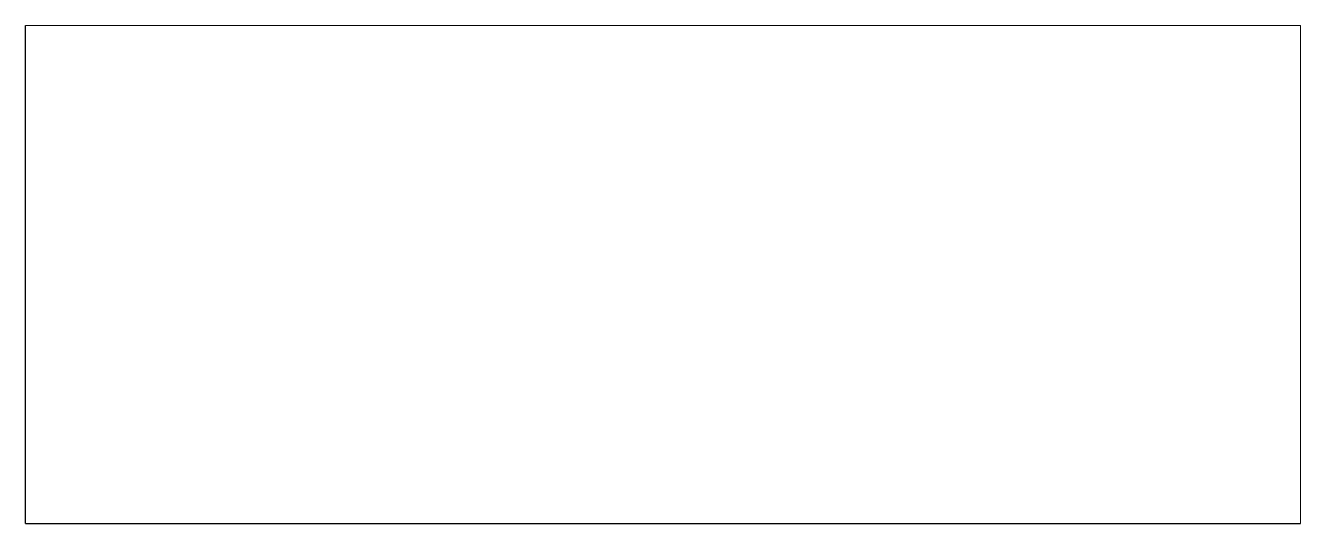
# Model space of a CAD drawing. Header units: millimetres. Extents: x 70 to 562, y -523 to -331.
import ezdxf

# ---------------------------------------------------------------- set-up
doc = ezdxf.new("R2010")
doc.units = ezdxf.units.MM
doc.header["$MEASUREMENT"] = 0
doc.layers.add('Layer 1', color=7, linetype='Continuous')

msp = doc.modelspace()

# ---------------------------------------------------------------- linework, layer by layer
at = {"layer": 'Layer 1', "lineweight": 25}
for points in [[(69.8599, -523.0401), (69.8599, -331.0401)], [(69.8599, -523.0401), (561.8599, -523.0401)]]:
    msp.add_lwpolyline(points, dxfattribs=at)
at = {"layer": 'Layer 1', "lineweight": 20}
for points in [[(69.8599, -331.0401), (561.8599, -331.0401)], [(561.8599, -523.0401), (561.8599, -331.0401)]]:
    msp.add_lwpolyline(points, dxfattribs=at)

doc.saveas('drawing.dxf')
